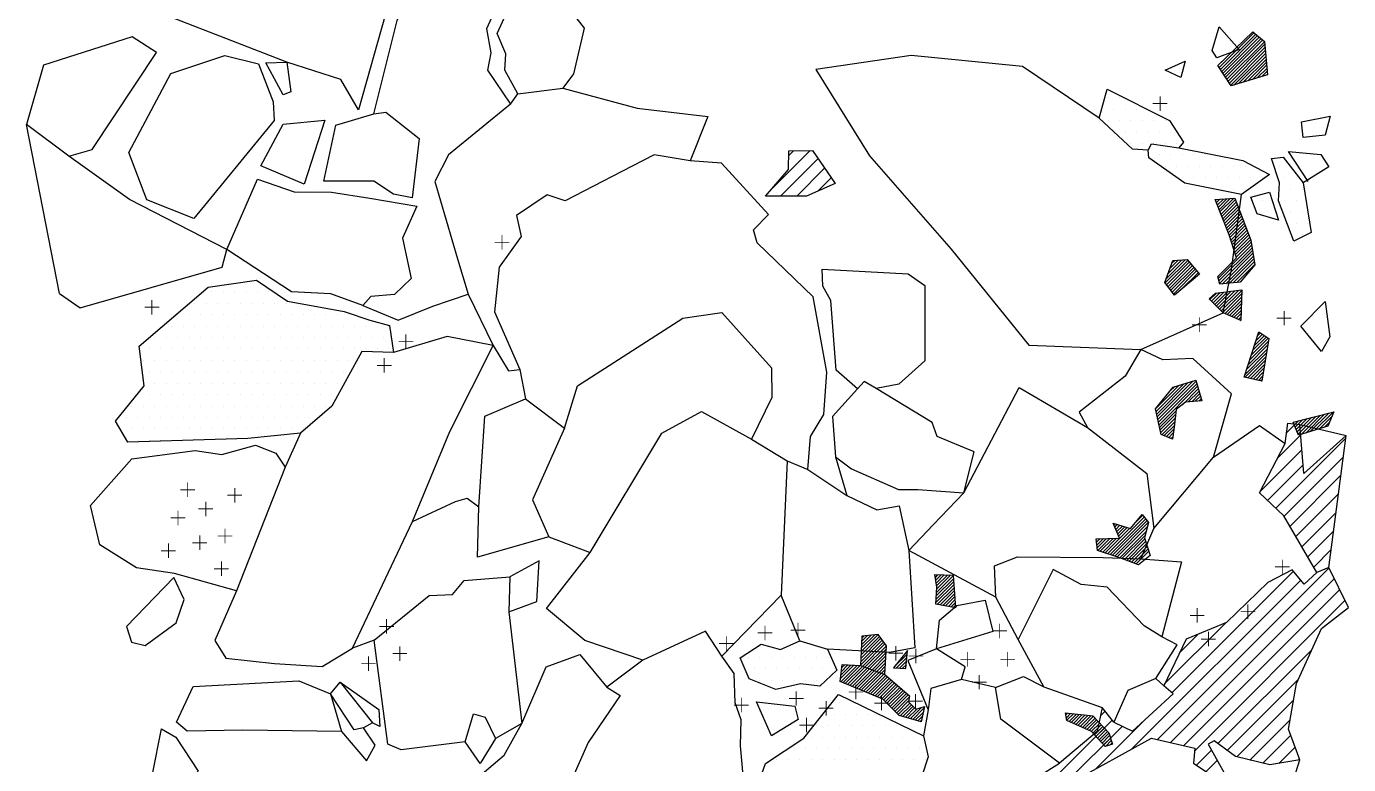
# Model space of a CAD drawing. Header units: metres. Extents: x -343 to -197, y -1703 to -1410.
# Drawn here: x -343.4 to -198.7, y -1633 to -1552.2 of the extents above; entities that cross this region are included whole.
import ezdxf

# ---------------------------------------------------------------- set-up
doc = ezdxf.new("R2010")
doc.units = ezdxf.units.M
doc.header["$LTSCALE"] = 25
doc.header["$MEASUREMENT"] = 0
doc.layers.get('0').update_dxf_attribs({"linetype": 'CONTINUOUS'})
for name, color, linetype in [('BEFUND', 1, 'CONTINUOUS'), ('FEUER', 1, 'CONTINUOUS'), ('KNOCHEN', 2, 'CONTINUOUS'), ('STEINE', 4, 'CONTINUOUS'), ('STEINESCHRAFF', 4, 'CONTINUOUS')]:
    doc.layers.add(name, color=color, linetype=linetype)

# ---------------------------------------------------------------- blocks, each defined once
blk = doc.blocks.new('*X1')
at = {"color": 0}
for p, q in [((-212.83, -1556.68), (-209.03, -1552.89)), ((-212.69, -1556.9), (-208.84, -1553.05)), ((-212.55, -1557.11), (-208.65, -1553.21)), ((-212.41, -1557.32), (-208.45, -1553.37)), ((-212.27, -1557.54), (-208.26, -1553.53)), ((-212.13, -1557.75), (-208.07, -1553.69)), ((-211.98, -1557.96), (-207.88, -1553.86)), ((-211.84, -1558.18), (-207.85, -1554.18)), ((-211.7, -1558.39), (-207.82, -1554.5)), ((-212.97, -1556.47), (-212.29, -1555.79)), ((-211.56, -1558.6), (-207.78, -1554.82)), ((-211.22, -1558.61), (-207.75, -1555.14)), ((-210.71, -1558.45), (-207.72, -1555.47)), ((-210.2, -1558.3), (-207.69, -1555.79)), ((-209.69, -1558.14), (-207.66, -1556.11)), ((-209.18, -1557.98), (-207.63, -1556.43)), ((-208.66, -1557.82), (-207.59, -1556.75)), ((-208.15, -1557.67), (-207.56, -1557.07)), ((-207.64, -1557.51), (-207.53, -1557.4)), ((-213.24, -1571.24), (-213.13, -1571.13)), ((-213.14, -1571.49), (-212.75, -1571.11)), ((-213.04, -1571.74), (-212.37, -1571.08)), ((-212.94, -1572), (-211.99, -1571.05)), ((-212.84, -1572.25), (-211.61, -1571.02)), ((-212.74, -1572.5), (-211.23, -1571)), ((-212.64, -1572.76), (-211.06, -1571.18)), ((-212.54, -1573.01), (-210.96, -1571.43)), ((-212.44, -1573.26), (-210.86, -1571.69)), ((-212.34, -1573.52), (-210.76, -1571.94)), ((-212.24, -1573.77), (-210.66, -1572.2)), ((-212.14, -1574.02), (-210.56, -1572.45)), ((-212.04, -1574.28), (-210.46, -1572.71)), ((-211.94, -1574.53), (-210.37, -1572.96)), ((-211.84, -1574.78), (-210.27, -1573.21)), ((-211.74, -1575.04), (-210.17, -1573.47)), ((-211.65, -1575.3), (-210.07, -1573.72)), ((-211.56, -1575.57), (-209.97, -1573.98)), ((-211.47, -1575.84), (-209.87, -1574.23)), ((-211.39, -1576.1), (-209.77, -1574.49)), ((-211.3, -1576.37), (-209.67, -1574.74)), ((-211.21, -1576.64), (-209.57, -1575)), ((-212.92, -1579.75), (-209.27, -1576.1)), ((-212.85, -1580.04), (-209.22, -1576.41)), ((-211.13, -1576.9), (-209.47, -1575.25)), ((-211.04, -1577.17), (-209.37, -1575.5)), ((-210.95, -1577.44), (-209.31, -1575.8)), ((-218.74, -1580.27), (-216.27, -1577.8)), ((-218.63, -1579.81), (-216.56, -1577.74)), ((-218.43, -1579.25), (-216.94, -1577.76)), ((-218.23, -1578.7), (-217.31, -1577.79)), ((-218.03, -1578.15), (-217.69, -1577.81)), ((-212.78, -1580.33), (-209.17, -1576.72)), ((-212.5, -1580.39), (-209.13, -1577.02)), ((-212.1, -1580.35), (-209.08, -1577.33)), ((-211.7, -1580.3), (-209.03, -1577.64)), ((-218.58, -1580.47), (-216.1, -1577.99)), ((-218.43, -1580.67), (-215.94, -1578.18)), ((-218.27, -1580.87), (-215.78, -1578.38)), ((-218.12, -1581.07), (-215.62, -1578.57)), ((-217.96, -1581.27), (-215.46, -1578.76)), ((-217.81, -1581.47), (-215.3, -1578.95)), ((-216.94, -1580.95), (-215.14, -1579.15)), ((-211.3, -1580.26), (-208.99, -1577.95)), ((-210.9, -1580.21), (-208.94, -1578.25)), ((-213.84, -1582.09), (-213.13, -1581.38)), ((-213.67, -1582.27), (-212.73, -1581.33)), ((-213.49, -1582.45), (-212.32, -1581.28)), ((-213.31, -1582.62), (-211.92, -1581.23)), ((-213.14, -1582.8), (-211.51, -1581.18)), ((-212.96, -1582.98), (-211.11, -1581.13)), ((-212.78, -1583.15), (-210.7, -1581.08)), ((-212.6, -1583.33), (-210.36, -1581.09)), ((-212.43, -1583.51), (-210.37, -1581.45)), ((-212.19, -1583.63), (-210.39, -1581.82)), ((-211.95, -1583.74), (-210.4, -1582.18)), ((-211.7, -1583.85), (-210.41, -1582.55)), ((-211.46, -1583.95), (-210.42, -1582.91)), ((-211.22, -1584.06), (-210.43, -1583.28)), ((-210.97, -1584.17), (-210.44, -1583.64)), ((-210.73, -1584.28), (-210.45, -1584.01)), ((-210.48, -1584.39), (-210.46, -1584.37)), ((-209.31, -1588.17), (-207.45, -1586.31)), ((-209.14, -1587.64), (-207.66, -1586.16)), ((-208.96, -1587.11), (-207.87, -1586.02)), ((-208.79, -1586.59), (-208.08, -1585.88)), ((-208.62, -1586.06), (-208.3, -1585.74)), ((-210, -1590.28), (-207.66, -1587.93)), ((-209.83, -1589.75), (-207.59, -1587.51)), ((-209.66, -1589.22), (-207.52, -1587.09)), ((-209.48, -1588.7), (-207.45, -1586.67)), ((-209.97, -1590.6), (-207.73, -1588.35)), ((-209.69, -1590.67), (-207.8, -1588.78)), ((-209.4, -1590.74), (-207.87, -1589.2)), ((-209.12, -1590.8), (-207.93, -1589.62)), ((-208.83, -1590.87), (-208, -1590.04)), ((-208.54, -1590.94), (-208.07, -1590.47)), ((-208.26, -1591.01), (-208.14, -1590.89)), ((-219.79, -1594.05), (-217.25, -1591.51)), ((-219.72, -1594.34), (-216.73, -1591.35)), ((-219.66, -1594.63), (-216.22, -1591.18)), ((-219.6, -1594.92), (-215.7, -1591.02)), ((-219.53, -1595.21), (-215.37, -1591.05)), ((-219.47, -1595.5), (-215.29, -1591.32)), ((-219.41, -1595.79), (-215.21, -1591.59)), ((-218.15, -1592.06), (-217.76, -1591.67)), ((-216.86, -1593.6), (-215.13, -1591.86)), ((-216.21, -1593.3), (-215.05, -1592.14)), ((-215.82, -1593.27), (-214.97, -1592.41)), ((-215.44, -1593.23), (-214.89, -1592.68)), ((-215.05, -1593.2), (-214.8, -1592.96)), ((-219.34, -1596.08), (-217.56, -1594.3)), ((-219.28, -1596.37), (-217.6, -1594.69)), ((-219.22, -1596.66), (-217.64, -1595.09)), ((-204.5, -1596.08), (-203.65, -1595.24)), ((-204.39, -1596.33), (-203.18, -1595.12)), ((-204.29, -1596.58), (-202.71, -1595)), ((-204.18, -1596.83), (-202.24, -1594.89)), ((-203.86, -1596.86), (-201.77, -1594.77)), ((-203.35, -1596.71), (-201.3, -1594.65)), ((-202.85, -1596.55), (-200.82, -1594.53)), ((-202.34, -1596.4), (-200.35, -1594.41)), ((-201.83, -1596.25), (-200.46, -1594.87)), ((-219.09, -1596.89), (-217.68, -1595.48)), ((-218.84, -1596.99), (-217.73, -1595.88)), ((-218.59, -1597.09), (-217.78, -1596.28)), ((-218.34, -1597.2), (-217.85, -1596.7)), ((-204.71, -1595.59), (-204.6, -1595.48)), ((-204.6, -1595.84), (-204.13, -1595.36)), ((-201.32, -1596.09), (-200.71, -1595.48)), ((-218.09, -1597.3), (-217.91, -1597.12)), ((-225.05, -1609.92), (-221.03, -1605.9)), ((-224.78, -1610.01), (-220.87, -1606.09)), ((-224.52, -1610.09), (-220.71, -1606.29)), ((-224.36, -1606.75), (-224.25, -1606.64)), ((-224.25, -1610.18), (-220.55, -1606.48)), ((-224.25, -1607), (-223.98, -1606.72)), ((-224.15, -1607.25), (-223.7, -1606.81)), ((-222.02, -1606.53), (-221.19, -1605.71)), ((-226.3, -1608.34), (-226.24, -1608.28)), ((-226.26, -1608.65), (-225.87, -1608.27)), ((-226.22, -1608.97), (-225.51, -1608.26)), ((-226.18, -1609.29), (-225.15, -1608.25)), ((-226.11, -1609.57), (-224.79, -1608.25)), ((-225.85, -1609.65), (-224.43, -1608.24)), ((-225.58, -1609.74), (-224.07, -1608.23)), ((-225.32, -1609.83), (-222.61, -1607.13)), ((-224.05, -1607.5), (-223.43, -1606.89)), ((-223.99, -1610.27), (-220.67, -1606.95)), ((-223.95, -1607.76), (-223.16, -1606.97)), ((-223.85, -1608.01), (-222.89, -1607.05)), ((-223.72, -1610.36), (-220.8, -1607.44)), ((-223.47, -1610.46), (-220.94, -1607.93)), ((-223.21, -1610.55), (-220.96, -1608.3)), ((-222.95, -1610.65), (-220.88, -1608.57)), ((-222.69, -1610.74), (-220.79, -1608.84)), ((-222.44, -1610.84), (-220.71, -1609.11)), ((-222.18, -1610.94), (-220.62, -1609.38)), ((-221.92, -1611.03), (-220.54, -1609.65)), ((-243.9, -1612.51), (-243.62, -1612.22)), ((-243.86, -1612.82), (-243.27, -1612.23)), ((-243.81, -1613.13), (-242.93, -1612.24)), ((-243.8, -1614.52), (-241.93, -1612.66)), ((-243.77, -1613.43), (-242.58, -1612.25)), ((-243.77, -1614.15), (-241.96, -1612.33)), ((-243.75, -1613.77), (-242.24, -1612.26)), ((-243.84, -1615.27), (-241.88, -1613.32)), ((-243.82, -1614.9), (-241.91, -1612.99)), ((-243.67, -1615.46), (-241.86, -1613.65)), ((-243.38, -1615.52), (-241.84, -1613.98)), ((-243.08, -1615.57), (-241.81, -1614.31)), ((-242.78, -1615.63), (-241.79, -1614.64)), ((-242.48, -1615.69), (-241.77, -1614.97)), ((-242.19, -1615.74), (-241.74, -1615.3)), ((-241.89, -1615.8), (-241.72, -1615.63))]:
    blk.add_line(p, q, dxfattribs=at)
blk = doc.blocks.new('*X2')
at = {"color": 0}
for p, q in [((-252.1, -1622.12), (-249.56, -1619.58)), ((-252.08, -1621.75), (-249.71, -1619.38)), ((-252.06, -1621.38), (-249.86, -1619.17)), ((-252.05, -1621.01), (-250.01, -1618.97)), ((-252.03, -1620.64), (-250.16, -1618.76)), ((-252.01, -1620.26), (-250.54, -1618.79)), ((-252, -1619.89), (-250.94, -1618.84)), ((-251.98, -1619.52), (-251.34, -1618.88)), ((-251.96, -1619.15), (-251.74, -1618.93)), ((-251.87, -1622.25), (-249.42, -1619.79)), ((-251.62, -1622.34), (-249.27, -1619.99)), ((-251.36, -1622.44), (-249.27, -1620.35)), ((-251.1, -1622.53), (-249.29, -1620.73)), ((-250.84, -1622.63), (-249.32, -1621.1)), ((-248.36, -1622.27), (-246.99, -1620.9)), ((-248.17, -1622.43), (-247.03, -1621.29)), ((-254.31, -1623.62), (-252.82, -1622.13)), ((-254.27, -1623.93), (-252.48, -1622.15)), ((-254.25, -1623.21), (-253.15, -1622.11)), ((-254.19, -1622.8), (-253.49, -1622.09)), ((-254.14, -1622.39), (-253.83, -1622.08)), ((-254.02, -1624.04), (-252.14, -1622.16)), ((-253.77, -1624.14), (-251.87, -1622.25)), ((-253.52, -1624.24), (-251.62, -1622.34)), ((-253.27, -1624.35), (-251.36, -1622.44)), ((-253.01, -1624.45), (-251.1, -1622.53)), ((-252.76, -1624.55), (-250.84, -1622.63)), ((-252.51, -1624.65), (-250.58, -1622.72)), ((-250.58, -1622.72), (-249.34, -1621.48)), ((-250.32, -1622.81), (-249.37, -1621.86)), ((-250.06, -1622.91), (-249.39, -1622.24)), ((-249.8, -1623), (-249.42, -1622.62)), ((-247.83, -1622.44), (-247.07, -1621.69)), ((-247.49, -1622.45), (-247.11, -1622.08)), ((-252.26, -1624.76), (-250.32, -1622.81)), ((-252.01, -1624.86), (-250.06, -1622.91)), ((-251.76, -1624.96), (-249.8, -1623)), ((-251.51, -1625.07), (-249.54, -1623.1)), ((-251.26, -1625.17), (-249.33, -1623.24)), ((-251.01, -1625.27), (-249.14, -1623.4)), ((-250.76, -1625.38), (-248.95, -1623.57)), ((-250.51, -1625.48), (-248.76, -1623.73)), ((-250.26, -1625.58), (-248.57, -1623.89)), ((-250.01, -1625.69), (-248.38, -1624.06)), ((-249.76, -1625.79), (-248.19, -1624.22)), ((-249.54, -1623.1), (-249.44, -1623)), ((-249.55, -1625.93), (-248, -1624.39)), ((-249.37, -1626.11), (-247.81, -1624.55)), ((-249.2, -1626.29), (-247.62, -1624.71)), ((-249.02, -1626.46), (-247.43, -1624.88)), ((-248.84, -1626.64), (-247.25, -1625.04)), ((-248.67, -1626.82), (-247.06, -1625.21)), ((-248.49, -1626.99), (-246.87, -1625.37)), ((-248.31, -1627.17), (-246.77, -1625.63)), ((-248.14, -1627.35), (-246.83, -1626.04)), ((-247.96, -1627.52), (-246.71, -1626.28)), ((-247.74, -1627.66), (-246.53, -1626.45)), ((-247.47, -1627.74), (-246.36, -1626.63)), ((-247.19, -1627.82), (-246.18, -1626.81)), ((-246.92, -1627.9), (-245.95, -1626.93)), ((-246.65, -1627.98), (-245.42, -1626.75)), ((-246.37, -1628.06), (-245.15, -1626.84)), ((-246.1, -1628.14), (-245.25, -1627.29)), ((-245.83, -1628.22), (-245.34, -1627.74)), ((-245.56, -1628.3), (-245.44, -1628.18)), ((-229.62, -1627.57), (-229.43, -1627.38)), ((-229.56, -1627.87), (-229.1, -1627.41)), ((-229.51, -1628.16), (-228.78, -1627.44)), ((-229.27, -1628.28), (-228.46, -1627.47)), ((-229.02, -1628.39), (-228.14, -1627.51)), ((-228.78, -1628.5), (-227.82, -1627.54)), ((-228.54, -1628.61), (-227.5, -1627.57)), ((-228.29, -1628.72), (-227.18, -1627.6)), ((-228.05, -1628.83), (-226.86, -1627.63)), ((-227.8, -1628.94), (-226.59, -1627.72)), ((-227.56, -1629.05), (-226.42, -1627.91)), ((-227.32, -1629.16), (-226.25, -1628.09)), ((-227.07, -1629.27), (-226.08, -1628.27)), ((-226.83, -1629.38), (-225.91, -1628.46)), ((-226.65, -1629.55), (-225.74, -1628.64)), ((-226.49, -1629.74), (-225.57, -1628.83)), ((-226.32, -1629.92), (-225.4, -1629.01)), ((-226.15, -1630.11), (-225.23, -1629.2)), ((-225.98, -1630.3), (-225.07, -1629.38)), ((-225.81, -1630.48), (-224.91, -1629.57)), ((-225.64, -1630.67), (-224.82, -1629.84)), ((-225.48, -1630.85), (-224.73, -1630.1)), ((-225.28, -1631.01), (-224.64, -1630.37)), ((-224.76, -1630.85), (-224.55, -1630.63))]:
    blk.add_line(p, q, dxfattribs=at)
blk = doc.blocks.new('*X3')
at = {"color": 0}
for p, q in [((-261.69, -1569.84), (-257.62, -1565.77)), ((-259.95, -1566.33), (-259.43, -1565.81)), ((-260.85, -1570.77), (-256.74, -1566.65)), ((-259.08, -1570.76), (-256.03, -1567.71)), ((-256.77, -1570.22), (-255.31, -1568.76))]:
    blk.add_line(p, q, dxfattribs=at)
blk = doc.blocks.new('LB')
at = {"layer": 'FEUER', "const_width": 0.1}
for points in [[(0, 0), (0, -1.6)], [(-0.8, -0.8), (0.8, -0.8)]]:
    blk.add_lwpolyline(points, dxfattribs=at)
blk = doc.blocks.new('*X5')
at = {"color": 0}
for p, q in [((-225, -1560), (-225, -1560)), ((-223.75, -1560), (-223.75, -1560)), ((-225.625, -1561.25), (-225.625, -1561.25)), ((-224.375, -1561.25), (-224.375, -1561.25)), ((-223.125, -1561.25), (-223.125, -1561.25)), ((-221.875, -1561.25), (-221.875, -1561.25)), ((-225, -1562.5), (-225, -1562.5)), ((-223.75, -1562.5), (-223.75, -1562.5)), ((-222.5, -1562.5), (-222.5, -1562.5)), ((-221.25, -1562.5), (-221.25, -1562.5)), ((-220, -1562.5), (-220, -1562.5)), ((-218.75, -1562.5), (-218.75, -1562.5)), ((-223.125, -1563.75), (-223.125, -1563.75)), ((-221.875, -1563.75), (-221.875, -1563.75)), ((-220.625, -1563.75), (-220.625, -1563.75)), ((-219.375, -1563.75), (-219.375, -1563.75)), ((-218.125, -1563.75), (-218.125, -1563.75)), ((-222.5, -1565), (-222.5, -1565)), ((-221.25, -1565), (-221.25, -1565)), ((-220, -1565), (-220, -1565)), ((-219.375, -1566.25), (-219.375, -1566.25)), ((-218.75, -1565), (-218.75, -1565)), ((-218.125, -1566.25), (-218.125, -1566.25)), ((-217.5, -1565), (-217.5, -1565)), ((-216.875, -1566.25), (-216.875, -1566.25)), ((-215.625, -1566.25), (-215.625, -1566.25)), ((-214.375, -1566.25), (-214.375, -1566.25)), ((-218.75, -1567.5), (-218.75, -1567.5)), ((-217.5, -1567.5), (-217.5, -1567.5)), ((-216.25, -1567.5), (-216.25, -1567.5)), ((-215, -1567.5), (-215, -1567.5)), ((-213.75, -1567.5), (-213.75, -1567.5)), ((-212.5, -1567.5), (-212.5, -1567.5)), ((-211.25, -1567.5), (-211.25, -1567.5)), ((-210, -1567.5), (-210, -1567.5)), ((-206.25, -1567.5), (-206.25, -1567.5)), ((-216.875, -1568.75), (-216.875, -1568.75)), ((-215.625, -1568.75), (-215.625, -1568.75)), ((-214.375, -1568.75), (-214.375, -1568.75)), ((-213.125, -1568.75), (-213.125, -1568.75)), ((-211.875, -1568.75), (-211.875, -1568.75)), ((-210.625, -1568.75), (-210.625, -1568.75)), ((-209.375, -1568.75), (-209.375, -1568.75)), ((-208.125, -1568.75), (-208.125, -1568.75)), ((-205.625, -1568.75), (-205.625, -1568.75)), ((-204.375, -1568.75), (-204.375, -1568.75)), ((-212.5, -1570), (-212.5, -1570)), ((-211.25, -1570), (-211.25, -1570)), ((-210, -1570), (-210, -1570)), ((-206.25, -1570), (-206.25, -1570)), ((-205, -1570), (-205, -1570)), ((-203.75, -1570), (-203.75, -1570)), ((-208.125, -1571.25), (-208.125, -1571.25)), ((-205.625, -1571.25), (-205.625, -1571.25)), ((-204.375, -1571.25), (-204.375, -1571.25)), ((-208.75, -1572.5), (-208.75, -1572.5)), ((-207.5, -1572.5), (-207.5, -1572.5)), ((-205, -1572.5), (-205, -1572.5)), ((-203.75, -1572.5), (-203.75, -1572.5)), ((-204.375, -1573.75), (-204.375, -1573.75)), ((-203.75, -1575), (-203.75, -1575)), ((-203.125, -1573.75), (-203.125, -1573.75)), ((-323.125, -1581.25), (-323.125, -1581.25)), ((-321.875, -1581.25), (-321.875, -1581.25)), ((-320.625, -1581.25), (-320.625, -1581.25)), ((-319.375, -1581.25), (-319.375, -1581.25)), ((-318.125, -1581.25), (-318.125, -1581.25)), ((-316.875, -1581.25), (-316.875, -1581.25)), ((-325, -1582.5), (-325, -1582.5)), ((-323.75, -1582.5), (-323.75, -1582.5)), ((-322.5, -1582.5), (-322.5, -1582.5)), ((-321.25, -1582.5), (-321.25, -1582.5)), ((-320, -1582.5), (-320, -1582.5)), ((-318.75, -1582.5), (-318.75, -1582.5)), ((-317.5, -1582.5), (-317.5, -1582.5)), ((-316.25, -1582.5), (-316.25, -1582.5)), ((-315, -1582.5), (-315, -1582.5)), ((-313.75, -1582.5), (-313.75, -1582.5)), ((-327.5, -1585), (-327.5, -1585)), ((-326.875, -1583.75), (-326.875, -1583.75)), ((-326.25, -1585), (-326.25, -1585)), ((-325.625, -1583.75), (-325.625, -1583.75)), ((-325, -1585), (-325, -1585)), ((-324.375, -1583.75), (-324.375, -1583.75)), ((-323.75, -1585), (-323.75, -1585)), ((-323.125, -1583.75), (-323.125, -1583.75)), ((-322.5, -1585), (-322.5, -1585)), ((-321.875, -1583.75), (-321.875, -1583.75)), ((-321.25, -1585), (-321.25, -1585)), ((-320.625, -1583.75), (-320.625, -1583.75)), ((-320, -1585), (-320, -1585)), ((-319.375, -1583.75), (-319.375, -1583.75)), ((-318.75, -1585), (-318.75, -1585)), ((-318.125, -1583.75), (-318.125, -1583.75)), ((-317.5, -1585), (-317.5, -1585)), ((-316.875, -1583.75), (-316.875, -1583.75)), ((-316.25, -1585), (-316.25, -1585)), ((-315.625, -1583.75), (-315.625, -1583.75)), ((-315, -1585), (-315, -1585)), ((-314.375, -1583.75), (-314.375, -1583.75)), ((-313.75, -1585), (-313.75, -1585)), ((-313.125, -1583.75), (-313.125, -1583.75)), ((-312.5, -1585), (-312.5, -1585)), ((-311.875, -1583.75), (-311.875, -1583.75)), ((-311.25, -1585), (-311.25, -1585)), ((-310.625, -1583.75), (-310.625, -1583.75)), ((-310, -1585), (-310, -1585)), ((-309.375, -1583.75), (-309.375, -1583.75)), ((-308.75, -1585), (-308.75, -1585)), ((-308.125, -1583.75), (-308.125, -1583.75)), ((-307.5, -1585), (-307.5, -1585)), ((-306.25, -1585), (-306.25, -1585)), ((-305, -1585), (-305, -1585)), ((-303.75, -1585), (-303.75, -1585)), ((-329.375, -1586.25), (-329.375, -1586.25)), ((-328.125, -1586.25), (-328.125, -1586.25)), ((-326.875, -1586.25), (-326.875, -1586.25)), ((-325.625, -1586.25), (-325.625, -1586.25)), ((-324.375, -1586.25), (-324.375, -1586.25)), ((-323.125, -1586.25), (-323.125, -1586.25)), ((-321.875, -1586.25), (-321.875, -1586.25)), ((-320.625, -1586.25), (-320.625, -1586.25)), ((-319.375, -1586.25), (-319.375, -1586.25)), ((-318.125, -1586.25), (-318.125, -1586.25)), ((-316.875, -1586.25), (-316.875, -1586.25)), ((-315.625, -1586.25), (-315.625, -1586.25)), ((-314.375, -1586.25), (-314.375, -1586.25)), ((-313.125, -1586.25), (-313.125, -1586.25)), ((-311.875, -1586.25), (-311.875, -1586.25)), ((-310.625, -1586.25), (-310.625, -1586.25)), ((-309.375, -1586.25), (-309.375, -1586.25)), ((-308.125, -1586.25), (-308.125, -1586.25)), ((-306.875, -1586.25), (-306.875, -1586.25)), ((-305.625, -1586.25), (-305.625, -1586.25)), ((-304.375, -1586.25), (-304.375, -1586.25)), ((-330, -1587.5), (-330, -1587.5)), ((-328.75, -1587.5), (-328.75, -1587.5)), ((-327.5, -1587.5), (-327.5, -1587.5)), ((-326.25, -1587.5), (-326.25, -1587.5)), ((-325, -1587.5), (-325, -1587.5)), ((-323.75, -1587.5), (-323.75, -1587.5)), ((-322.5, -1587.5), (-322.5, -1587.5)), ((-321.25, -1587.5), (-321.25, -1587.5)), ((-320, -1587.5), (-320, -1587.5)), ((-318.75, -1587.5), (-318.75, -1587.5)), ((-317.5, -1587.5), (-317.5, -1587.5)), ((-316.25, -1587.5), (-316.25, -1587.5)), ((-315, -1587.5), (-315, -1587.5)), ((-313.75, -1587.5), (-313.75, -1587.5)), ((-312.5, -1587.5), (-312.5, -1587.5)), ((-311.25, -1587.5), (-311.25, -1587.5)), ((-310, -1587.5), (-310, -1587.5)), ((-308.75, -1587.5), (-308.75, -1587.5)), ((-307.5, -1587.5), (-307.5, -1587.5)), ((-306.25, -1587.5), (-306.25, -1587.5)), ((-305, -1587.5), (-305, -1587.5)), ((-303.75, -1587.5), (-303.75, -1587.5)), ((-330.625, -1588.75), (-330.625, -1588.75)), ((-329.375, -1588.75), (-329.375, -1588.75)), ((-328.125, -1588.75), (-328.125, -1588.75)), ((-326.875, -1588.75), (-326.875, -1588.75)), ((-325.625, -1588.75), (-325.625, -1588.75)), ((-324.375, -1588.75), (-324.375, -1588.75)), ((-323.125, -1588.75), (-323.125, -1588.75)), ((-321.875, -1588.75), (-321.875, -1588.75)), ((-320.625, -1588.75), (-320.625, -1588.75)), ((-319.375, -1588.75), (-319.375, -1588.75)), ((-318.125, -1588.75), (-318.125, -1588.75)), ((-316.875, -1588.75), (-316.875, -1588.75)), ((-315.625, -1588.75), (-315.625, -1588.75)), ((-314.375, -1588.75), (-314.375, -1588.75)), ((-313.125, -1588.75), (-313.125, -1588.75)), ((-311.875, -1588.75), (-311.875, -1588.75)), ((-310.625, -1588.75), (-310.625, -1588.75)), ((-309.375, -1588.75), (-309.375, -1588.75)), ((-308.125, -1588.75), (-308.125, -1588.75)), ((-330, -1590), (-330, -1590)), ((-328.75, -1590), (-328.75, -1590)), ((-327.5, -1590), (-327.5, -1590)), ((-326.25, -1590), (-326.25, -1590)), ((-325, -1590), (-325, -1590)), ((-323.75, -1590), (-323.75, -1590)), ((-322.5, -1590), (-322.5, -1590)), ((-321.25, -1590), (-321.25, -1590)), ((-320, -1590), (-320, -1590)), ((-318.75, -1590), (-318.75, -1590)), ((-317.5, -1590), (-317.5, -1590)), ((-316.25, -1590), (-316.25, -1590)), ((-315, -1590), (-315, -1590)), ((-313.75, -1590), (-313.75, -1590)), ((-312.5, -1590), (-312.5, -1590)), ((-311.25, -1590), (-311.25, -1590)), ((-310, -1590), (-310, -1590)), ((-308.75, -1590), (-308.75, -1590)), ((-329.375, -1591.25), (-329.375, -1591.25)), ((-328.125, -1591.25), (-328.125, -1591.25)), ((-326.875, -1591.25), (-326.875, -1591.25)), ((-325.625, -1591.25), (-325.625, -1591.25)), ((-324.375, -1591.25), (-324.375, -1591.25)), ((-323.125, -1591.25), (-323.125, -1591.25)), ((-321.875, -1591.25), (-321.875, -1591.25)), ((-320.625, -1591.25), (-320.625, -1591.25)), ((-319.375, -1591.25), (-319.375, -1591.25)), ((-318.125, -1591.25), (-318.125, -1591.25)), ((-316.875, -1591.25), (-316.875, -1591.25)), ((-315.625, -1591.25), (-315.625, -1591.25)), ((-314.375, -1591.25), (-314.375, -1591.25)), ((-313.125, -1591.25), (-313.125, -1591.25)), ((-311.875, -1591.25), (-311.875, -1591.25)), ((-310.625, -1591.25), (-310.625, -1591.25)), ((-309.375, -1591.25), (-309.375, -1591.25)), ((-331.875, -1593.75), (-331.875, -1593.75)), ((-331.25, -1592.5), (-331.25, -1592.5)), ((-330.625, -1593.75), (-330.625, -1593.75)), ((-330, -1592.5), (-330, -1592.5)), ((-329.375, -1593.75), (-329.375, -1593.75)), ((-328.75, -1592.5), (-328.75, -1592.5)), ((-328.125, -1593.75), (-328.125, -1593.75)), ((-327.5, -1592.5), (-327.5, -1592.5)), ((-326.875, -1593.75), (-326.875, -1593.75)), ((-326.25, -1592.5), (-326.25, -1592.5)), ((-325.625, -1593.75), (-325.625, -1593.75)), ((-325, -1592.5), (-325, -1592.5)), ((-324.375, -1593.75), (-324.375, -1593.75)), ((-323.75, -1592.5), (-323.75, -1592.5)), ((-323.125, -1593.75), (-323.125, -1593.75)), ((-322.5, -1592.5), (-322.5, -1592.5)), ((-321.875, -1593.75), (-321.875, -1593.75)), ((-321.25, -1592.5), (-321.25, -1592.5)), ((-320.625, -1593.75), (-320.625, -1593.75)), ((-320, -1592.5), (-320, -1592.5)), ((-319.375, -1593.75), (-319.375, -1593.75)), ((-318.75, -1592.5), (-318.75, -1592.5)), ((-318.125, -1593.75), (-318.125, -1593.75)), ((-317.5, -1592.5), (-317.5, -1592.5)), ((-316.875, -1593.75), (-316.875, -1593.75)), ((-316.25, -1592.5), (-316.25, -1592.5)), ((-315.625, -1593.75), (-315.625, -1593.75)), ((-315, -1592.5), (-315, -1592.5)), ((-314.375, -1593.75), (-314.375, -1593.75)), ((-313.75, -1592.5), (-313.75, -1592.5)), ((-313.125, -1593.75), (-313.125, -1593.75)), ((-312.5, -1592.5), (-312.5, -1592.5)), ((-311.875, -1593.75), (-311.875, -1593.75)), ((-311.25, -1592.5), (-311.25, -1592.5)), ((-310.625, -1593.75), (-310.625, -1593.75)), ((-310, -1592.5), (-310, -1592.5)), ((-332.5, -1595), (-332.5, -1595)), ((-331.25, -1595), (-331.25, -1595)), ((-330, -1595), (-330, -1595)), ((-328.75, -1595), (-328.75, -1595)), ((-327.5, -1595), (-327.5, -1595)), ((-326.25, -1595), (-326.25, -1595)), ((-325, -1595), (-325, -1595)), ((-323.75, -1595), (-323.75, -1595)), ((-322.5, -1595), (-322.5, -1595)), ((-321.25, -1595), (-321.25, -1595)), ((-320, -1595), (-320, -1595)), ((-318.75, -1595), (-318.75, -1595)), ((-317.5, -1595), (-317.5, -1595)), ((-316.25, -1595), (-316.25, -1595)), ((-315, -1595), (-315, -1595)), ((-313.75, -1595), (-313.75, -1595)), ((-312.5, -1595), (-312.5, -1595)), ((-333.125, -1596.25), (-333.125, -1596.25)), ((-331.875, -1596.25), (-331.875, -1596.25)), ((-330.625, -1596.25), (-330.625, -1596.25)), ((-329.375, -1596.25), (-329.375, -1596.25)), ((-328.125, -1596.25), (-328.125, -1596.25)), ((-326.875, -1596.25), (-326.875, -1596.25)), ((-325.625, -1596.25), (-325.625, -1596.25)), ((-324.375, -1596.25), (-324.375, -1596.25)), ((-323.125, -1596.25), (-323.125, -1596.25)), ((-321.875, -1596.25), (-321.875, -1596.25)), ((-320.625, -1596.25), (-320.625, -1596.25)), ((-319.375, -1596.25), (-319.375, -1596.25)), ((-318.125, -1596.25), (-318.125, -1596.25)), ((-316.875, -1596.25), (-316.875, -1596.25)), ((-315.625, -1596.25), (-315.625, -1596.25)), ((-314.375, -1596.25), (-314.375, -1596.25)), ((-313.125, -1596.25), (-313.125, -1596.25)), ((-331.25, -1597.5), (-331.25, -1597.5)), ((-330, -1597.5), (-330, -1597.5)), ((-328.75, -1597.5), (-328.75, -1597.5)), ((-327.5, -1597.5), (-327.5, -1597.5)), ((-326.25, -1597.5), (-326.25, -1597.5)), ((-264.375, -1621.25), (-264.375, -1621.25)), ((-263.125, -1621.25), (-263.125, -1621.25)), ((-262.5, -1620), (-262.5, -1620)), ((-261.875, -1621.25), (-261.875, -1621.25)), ((-260.625, -1621.25), (-260.625, -1621.25)), ((-259.375, -1621.25), (-259.375, -1621.25)), ((-258.75, -1620), (-258.75, -1620)), ((-258.125, -1621.25), (-258.125, -1621.25)), ((-257.5, -1620), (-257.5, -1620)), ((-256.875, -1621.25), (-256.875, -1621.25)), ((-255.625, -1621.25), (-255.625, -1621.25)), ((-263.75, -1622.5), (-263.75, -1622.5)), ((-262.5, -1622.5), (-262.5, -1622.5)), ((-261.25, -1622.5), (-261.25, -1622.5)), ((-260, -1622.5), (-260, -1622.5)), ((-258.75, -1622.5), (-258.75, -1622.5)), ((-257.5, -1622.5), (-257.5, -1622.5)), ((-256.25, -1622.5), (-256.25, -1622.5)), ((-255, -1622.5), (-255, -1622.5)), ((-263.125, -1623.75), (-263.125, -1623.75)), ((-261.875, -1623.75), (-261.875, -1623.75)), ((-260.625, -1623.75), (-260.625, -1623.75)), ((-259.375, -1623.75), (-259.375, -1623.75)), ((-258.125, -1623.75), (-258.125, -1623.75)), ((-256.875, -1623.75), (-256.875, -1623.75)), ((-254.375, -1626.25), (-254.375, -1626.25)), ((-253.125, -1626.25), (-253.125, -1626.25)), ((-255, -1627.5), (-255, -1627.5)), ((-253.75, -1627.5), (-253.75, -1627.5)), ((-252.5, -1627.5), (-252.5, -1627.5)), ((-251.25, -1627.5), (-251.25, -1627.5)), ((-257.5, -1630), (-257.5, -1630)), ((-256.875, -1628.75), (-256.875, -1628.75)), ((-256.25, -1630), (-256.25, -1630)), ((-255.625, -1628.75), (-255.625, -1628.75)), ((-255, -1630), (-255, -1630)), ((-254.375, -1628.75), (-254.375, -1628.75)), ((-253.75, -1630), (-253.75, -1630)), ((-253.125, -1628.75), (-253.125, -1628.75)), ((-252.5, -1630), (-252.5, -1630)), ((-251.875, -1628.75), (-251.875, -1628.75)), ((-251.25, -1630), (-251.25, -1630)), ((-250.625, -1628.75), (-250.625, -1628.75)), ((-250, -1630), (-250, -1630)), ((-249.375, -1628.75), (-249.375, -1628.75)), ((-248.75, -1630), (-248.75, -1630)), ((-248.125, -1628.75), (-248.125, -1628.75)), ((-247.5, -1630), (-247.5, -1630)), ((-246.25, -1630), (-246.25, -1630)), ((-259.375, -1631.25), (-259.375, -1631.25)), ((-258.125, -1631.25), (-258.125, -1631.25)), ((-256.875, -1631.25), (-256.875, -1631.25)), ((-255.625, -1631.25), (-255.625, -1631.25)), ((-254.375, -1631.25), (-254.375, -1631.25)), ((-253.125, -1631.25), (-253.125, -1631.25)), ((-251.875, -1631.25), (-251.875, -1631.25)), ((-250.625, -1631.25), (-250.625, -1631.25)), ((-249.375, -1631.25), (-249.375, -1631.25)), ((-248.125, -1631.25), (-248.125, -1631.25)), ((-246.875, -1631.25), (-246.875, -1631.25)), ((-245.625, -1631.25), (-245.625, -1631.25)), ((-261.25, -1632.5), (-261.25, -1632.5)), ((-260, -1632.5), (-260, -1632.5)), ((-258.75, -1632.5), (-258.75, -1632.5)), ((-257.5, -1632.5), (-257.5, -1632.5)), ((-256.25, -1632.5), (-256.25, -1632.5)), ((-255, -1632.5), (-255, -1632.5)), ((-253.75, -1632.5), (-253.75, -1632.5)), ((-252.5, -1632.5), (-252.5, -1632.5)), ((-251.25, -1632.5), (-251.25, -1632.5)), ((-250, -1632.5), (-250, -1632.5)), ((-248.75, -1632.5), (-248.75, -1632.5)), ((-247.5, -1632.5), (-247.5, -1632.5)), ((-246.25, -1632.5), (-246.25, -1632.5)), ((-245, -1632.5), (-245, -1632.5))]:
    blk.add_line(p, q, dxfattribs=at)
blk = doc.blocks.new('*X6')
at = {"color": 0}
for p, q in [((-205.45, -1596.68), (-204.48, -1595.71)), ((-206.63, -1604.94), (-198.97, -1597.27)), ((-206.41, -1599.41), (-203.89, -1596.89)), ((-208.31, -1603.08), (-203.77, -1598.53)), ((-205.73, -1605.8), (-199.23, -1599.3)), ((-207.55, -1604.08), (-203.64, -1600.18)), ((-205.08, -1606.92), (-199.49, -1601.33)), ((-204.43, -1608.04), (-199.76, -1603.37)), ((-203.78, -1609.16), (-200.02, -1605.4)), ((-203.13, -1610.27), (-200.29, -1607.43)), ((-202.48, -1611.39), (-200.55, -1609.46)), ((-219.57, -1630.25), (-200.79, -1611.46)), ((-218.14, -1630.59), (-200.21, -1612.65)), ((-218.01, -1625.15), (-204.7, -1611.84)), ((-222.38, -1631.29), (-203.89, -1612.8)), ((-216.71, -1630.93), (-199.62, -1613.84)), ((-215.51, -1631.49), (-199.04, -1615.02)), ((-218.8, -1624.17), (-212.11, -1617.48)), ((-217.17, -1620.78), (-215.13, -1618.73)), ((-212.97, -1630.71), (-202.68, -1620.43)), ((-211.95, -1631.47), (-204.17, -1623.68)), ((-210.89, -1632.17), (-204.69, -1625.97)), ((-231.92, -1635.53), (-224.53, -1628.14)), ((-226.33, -1633.47), (-220.78, -1627.92)), ((-225.83, -1627.67), (-225.31, -1627.15)), ((-209.46, -1632.52), (-205.06, -1628.11)), ((-229.75, -1635.12), (-223.43, -1628.81)), ((-208.04, -1632.86), (-204.98, -1629.8)), ((-215.31, -1633.06), (-213.68, -1631.43)), ((-206.29, -1632.88), (-204.51, -1631.1)), ((-214.26, -1633.78), (-213.05, -1632.56)), ((-204.16, -1632.51), (-204.04, -1632.39))]:
    blk.add_line(p, q, dxfattribs=at)

msp = doc.modelspace()

# ---------------------------------------------------------------- linework, layer by layer
at = {"layer": 'BEFUND'}
msp.add_lwpolyline([(-225.98, -1562.23), (-234.35, -1556.57), (-246.54, -1555.36), (-256.99, -1556.89), (-251.12, -1566.37), (-242.19, -1576.57), (-233.66, -1587.07), (-221.42, -1587.57), (-212.4, -1583.53), (-211.49, -1578.79), (-210.37, -1570.58)], dxfattribs=at)
at = {"layer": 'KNOCHEN'}
for points in [[(-211.5, -1558.7), (-212.98, -1556.46), (-209.16, -1552.78), (-207.88, -1553.85), (-207.52, -1557.47), (-211.5, -1558.7)], [(-212.96, -1579.56), (-210.93, -1577.52), (-211.74, -1575.02), (-213.28, -1571.14), (-211.13, -1570.99), (-209.35, -1575.58), (-208.94, -1578.28), (-210.52, -1580.17), (-212.76, -1580.42), (-212.96, -1579.56)], [(-217.71, -1581.6), (-218.78, -1580.22), (-217.91, -1577.83), (-216.33, -1577.72), (-215, -1579.3), (-217.71, -1581.6)], [(-210.46, -1584.4), (-212.4, -1583.53), (-212.4, -1583.53), (-213.93, -1582.01), (-213.22, -1581.39), (-210.36, -1581.03), (-210.46, -1584.4)], [(-210.1, -1590.57), (-208.47, -1585.62), (-207.4, -1586.34), (-208.16, -1591.03), (-210.1, -1590.57)], [(-219.17, -1596.85), (-219.79, -1594.04), (-217.85, -1591.7), (-215.4, -1590.93), (-214.74, -1593.17), (-216.52, -1593.33), (-217.54, -1594.14), (-217.75, -1596.08), (-217.95, -1597.36), (-219.17, -1596.85)], [(-204.13, -1596.94), (-204.74, -1595.51), (-200.26, -1594.39), (-200.92, -1595.97), (-204.13, -1596.94)], [(-226.15, -1609.55), (-226.31, -1608.28), (-223.76, -1608.22), (-224.42, -1606.59), (-222.53, -1607.15), (-221.26, -1605.62), (-220.55, -1606.49), (-221, -1608.17), (-220.39, -1610.11), (-221.66, -1611.13), (-223.7, -1610.37), (-226.15, -1609.55)], [(-243.84, -1615.43), (-243.74, -1613.59), (-243.95, -1612.21), (-241.96, -1612.26), (-241.7, -1615.83), (-243.84, -1615.43)], [(-249.45, -1623.13), (-249.25, -1620.02), (-250.17, -1618.75), (-251.95, -1618.95), (-252.1, -1622.16)], [(-247.15, -1622.47), (-246.95, -1620.53), (-248.48, -1622.42), (-247.15, -1622.47)], [(-245.47, -1628.33), (-247.87, -1627.62), (-249.65, -1625.83), (-254.34, -1623.9), (-254.09, -1622.06), (-252.1, -1622.16), (-249.45, -1623.13), (-246.75, -1625.48), (-246.85, -1626.14), (-246.85, -1626.14), (-246.03, -1626.95), (-245.11, -1626.65), (-245.47, -1628.33)], [(-225.32, -1631.02), (-226.8, -1629.39), (-229.51, -1628.17), (-229.66, -1627.35), (-226.65, -1627.66), (-224.92, -1629.54), (-224.51, -1630.77), (-225.32, -1631.02)]]:
    msp.add_lwpolyline(points, dxfattribs=at)
at = {"layer": 'STEINE'}
for points in [[(-303.82, -1529.08), (-302.8, -1530.71), (-304.74, -1535.5), (-304.58, -1545.14), (-303.71, -1549.43), (-307.06, -1561.31), (-309, -1558), (-314.92, -1556.11), (-327.62, -1551.18), (-325.95, -1540.98), (-322.13, -1528.17), (-318.31, -1524.19), (-318.51, -1521.18), (-317.55, -1521.18)], [(-305.38, -1561.77), (-302.84, -1551.52), (-300.7, -1546.21), (-297.85, -1544.93), (-293.97, -1547.53), (-292.08, -1546.82), (-291.72, -1549.57), (-293.05, -1552.43), (-292.59, -1555.08), (-292.94, -1556.97), (-290.44, -1560.69), (-297.22, -1566.25), (-298.7, -1569.16), (-296.24, -1577.62), (-295.07, -1581.5), (-292.31, -1587.11), (-290.63, -1589.91), (-289.4, -1589.76)], [(-289.63, -1559.57), (-291.05, -1556.97), (-290.95, -1555.18), (-291.87, -1552.94), (-290.91, -1550.79), (-290.86, -1547.17), (-288.82, -1547.22), (-288, -1548.65), (-285.6, -1548.19), (-282.34, -1552.37), (-283.51, -1557.37), (-284.68, -1558.95)], [(-213.59, -1554.82), (-212.83, -1552.22), (-210.63, -1554.72), (-213.08, -1555.64), (-213.59, -1554.82)], [(-338.78, -1566.38), (-336.23, -1565.66), (-329.2, -1555.05), (-331.85, -1553.32), (-341.54, -1556.44), (-343.42, -1562.91)], [(-330.26, -1571.17), (-332.2, -1565.97), (-327.62, -1557.35), (-321.7, -1555.35), (-318.03, -1556.27), (-316.4, -1560.45), (-316.29, -1562.49), (-325.11, -1573.2), (-330.26, -1571.17)], [(-315.33, -1559.68), (-317.22, -1556.17), (-314.92, -1556.11), (-314.46, -1559.33), (-315.33, -1559.68)], [(-217.01, -1557.78), (-218.74, -1556.97), (-216.55, -1556), (-217.01, -1557.78)], [(-290.44, -1560.69), (-289.63, -1559.57), (-284.68, -1558.95), (-284.68, -1558.95)], [(-284.68, -1558.95), (-276.57, -1561.14), (-268.82, -1562.05), (-270.75, -1566.9)], [(-220.62, -1565.74), (-222.31, -1565.64), (-225.98, -1562.23), (-225.11, -1559.06), (-218.28, -1562.48), (-216.75, -1564.87), (-217.26, -1565.48)], [(-310.88, -1569.12), (-309.56, -1562.99), (-305.38, -1561.77), (-304.06, -1561.56), (-300.43, -1564.47), (-301.19, -1570.94), (-303.23, -1570.54), (-305.38, -1569.11), (-310.88, -1569.12)], [(-339.79, -1581.42), (-337.55, -1583), (-322, -1578.56), (-321.49, -1576.62), (-332.15, -1571.12), (-338.78, -1566.38), (-343.42, -1562.91)], [(-339.79, -1581.42), (-343.42, -1562.91)], [(-313.03, -1569.47), (-317.77, -1567.44), (-315.33, -1562.9), (-310.74, -1562.43), (-313.03, -1569.47)], [(-203.64, -1564.35), (-203.8, -1562.62), (-200.69, -1562.01), (-201.24, -1564.1), (-203.64, -1564.35)], [(-257.88, -1600.7), (-257.57, -1597.08), (-256.1, -1594.68), (-255.79, -1590.04), (-257.28, -1581.78), (-263.4, -1575.87), (-263.81, -1574.44), (-262.18, -1572.76), (-267.33, -1567.15), (-270.75, -1566.9), (-274.68, -1566.24), (-278.25, -1568.07), (-284.42, -1571.29), (-286.41, -1570.63), (-289.77, -1572.88), (-289.26, -1575.17), (-291.65, -1578.54), (-292.16, -1583.43), (-289.4, -1589.76), (-288.79, -1592.97)], [(-262.49, -1570.77), (-259.99, -1567.86), (-259.94, -1565.82), (-257.34, -1565.77), (-254.89, -1569.38), (-258, -1570.76), (-262.49, -1570.77)], [(-216.59, -1569.36), (-220.52, -1566.56), (-220.62, -1565.74), (-220.22, -1565.03), (-217.26, -1565.48), (-210.22, -1566.86), (-207.31, -1568.38), (-210.37, -1570.58), (-216.59, -1569.36)], [(-203.08, -1569.15), (-205.22, -1565.88), (-201.7, -1566.19), (-200.83, -1567.56), (-203.64, -1569.3)], [(-204.65, -1575.68), (-206.34, -1571.29), (-206.24, -1569.3), (-207.11, -1566.65), (-205.83, -1566.5), (-203.64, -1569.3), (-202.77, -1574.76), (-204.65, -1575.68)], [(-321.49, -1576.62), (-318.13, -1568.92), (-314.1, -1570.29), (-310.02, -1570.34), (-305.83, -1571), (-300.68, -1571.86), (-302.26, -1575.38), (-301.29, -1579.77), (-303.12, -1581.55), (-305.73, -1581.76), (-306.59, -1582.73), (-310.11, -1581.46), (-314.4, -1581.25), (-321.49, -1576.62)], [(-208.68, -1572.72), (-209.35, -1570.89), (-207.31, -1570.32), (-206.34, -1573.38), (-208.68, -1572.72)], [(-252.43, -1591.87), (-254.77, -1589.83), (-255.34, -1582.19), (-256.21, -1580.61), (-256.31, -1578.77), (-246.88, -1579.27), (-245.04, -1580.55), (-245.04, -1588.81), (-247.89, -1591.36), (-250.39, -1591.82)], [(-313.42, -1596.71), (-319.18, -1597.32), (-332.34, -1597.69), (-333.66, -1595.39), (-330.55, -1591.52), (-331.07, -1587.18), (-323.52, -1580.75), (-318.22, -1579.98), (-314.85, -1582.28), (-308.63, -1583.39), (-305.83, -1584.36), (-303.68, -1584.92), (-303.22, -1587.88)], [(-306.59, -1582.73), (-302.72, -1584.36), (-298.94, -1582.83), (-295.07, -1581.5)], [(-284.5, -1596.18), (-283.08, -1591.54), (-271.56, -1584.13), (-267.27, -1583.52), (-261.86, -1589.58), (-261.81, -1592.8), (-264.05, -1597.39)], [(-201.64, -1587.76), (-203.88, -1585.01), (-201.23, -1582.3), (-200.72, -1586.18), (-201.64, -1587.76)], [(-320.44, -1614), (-322.79, -1619.41), (-321.61, -1621.34), (-316.26, -1621.95), (-311.05, -1622.25), (-307.74, -1620.26), (-301.17, -1606.39), (-297.05, -1596.54), (-292.31, -1587.11), (-297.36, -1586.14), (-303.22, -1587.88), (-306.69, -1587.78), (-310, -1593.75), (-313.42, -1596.71), (-315.1, -1600.43), (-320.44, -1614)], [(-213.46, -1599.34), (-211.48, -1592.41), (-215.71, -1588.53), (-218.98, -1588.69), (-221.42, -1587.57), (-223.11, -1590.48), (-228.15, -1594.41), (-227.23, -1596.09)], [(-255.18, -1594.88), (-254.82, -1599.32), (-253.08, -1600.64), (-247.93, -1602.89), (-245.84, -1602.88), (-240.79, -1603.24), (-239.67, -1598.75), (-243.7, -1597.07), (-244.27, -1595.54), (-250.39, -1591.82), (-251.71, -1591.06), (-252.43, -1591.87), (-255.18, -1594.88)], [(-237.27, -1614.66), (-246.81, -1609.57), (-244.16, -1606.76), (-240.79, -1603.24), (-234.73, -1591.71), (-227.23, -1596.09), (-220.75, -1601.13), (-219.98, -1607.15)], [(-286.23, -1608.06), (-294.03, -1610.31), (-293.88, -1604.8), (-293.22, -1594.86), (-288.79, -1592.97), (-284.5, -1596.18), (-288.02, -1604.03), (-286.23, -1608.06)], [(-275.92, -1621.57), (-282.29, -1619.43), (-286.48, -1615.91), (-281.69, -1609.79), (-273.84, -1596.73), (-269.51, -1594.33), (-264.05, -1597.39), (-260.12, -1599.73), (-260.78, -1614.47), (-267.3, -1621.15)], [(-221.41, -1610.47), (-219.98, -1607.15), (-213.46, -1599.34), (-208.41, -1595.87), (-205.61, -1597.86)], [(-202.13, -1611.98), (-205.76, -1605.76), (-208.41, -1603.27), (-205.61, -1597.86), (-205.3, -1595.62), (-203.98, -1595.77)], [(-198.93, -1596.99), (-203.57, -1601.12), (-203.98, -1595.77), (-198.93, -1596.99)], [(-320.44, -1614), (-327.23, -1612.07), (-331.36, -1611.46), (-335.39, -1608.96), (-336.41, -1604.63), (-331.88, -1599.52), (-324.94, -1598.6), (-322.03, -1599.06), (-318.36, -1598.04), (-316.12, -1598.9), (-315.1, -1600.43)], [(-200.81, -1611.42), (-198.93, -1596.99)], [(-254.82, -1599.32), (-253.59, -1603.55)], [(-260.12, -1599.73), (-257.88, -1600.7), (-253.59, -1603.55), (-250.33, -1605.13), (-247.88, -1604.67), (-246.81, -1609.57), (-246.14, -1620.22), (-248.94, -1620.73), (-255.72, -1620.38)], [(-301.17, -1606.39), (-296.43, -1604.19), (-295.15, -1603.83), (-293.88, -1604.8)], [(-286.23, -1608.06), (-281.69, -1609.79)], [(-290.61, -1616.27), (-287.55, -1615.15), (-287.3, -1610.71), (-290.51, -1612.45)], [(-232.01, -1624.5), (-234.82, -1619.3), (-237.27, -1614.66), (-237.42, -1611.24), (-234.92, -1610.27), (-225.54, -1610.32), (-221.41, -1610.47), (-216.97, -1610.82), (-219.11, -1619.03)], [(-327.28, -1612.52), (-332.48, -1617.88), (-331.91, -1619.62), (-330.43, -1619.97), (-327.02, -1617.47), (-326.15, -1614.92), (-327.28, -1612.52)], [(-295.39, -1630.51), (-302.38, -1631.38), (-303.86, -1630.77), (-305.34, -1619.39), (-299.33, -1614.49), (-296.78, -1614.39), (-295.51, -1612.86), (-290.51, -1612.45), (-290.61, -1616.27), (-289.17, -1628.51)], [(-219.77, -1623.57), (-217.43, -1619.9), (-219.11, -1619.03), (-221.05, -1617.81), (-225.08, -1613.58), (-227.94, -1613.28), (-231, -1611.65), (-234.82, -1619.3)], [(-204.01, -1632.49), (-205.23, -1629.12), (-204.37, -1624.12), (-201.62, -1618.1), (-198.66, -1615.81), (-200.81, -1611.42), (-202.13, -1611.98), (-203.51, -1613.26), (-204.83, -1611.68), (-207.49, -1613.06), (-212.02, -1617.45), (-216.46, -1619.29), (-218.9, -1624.39)], [(-258.73, -1619.47), (-260.78, -1614.47)], [(-243.79, -1620.32), (-243.44, -1617.21), (-241.55, -1615.58), (-238.44, -1615.02), (-237.62, -1618.43), (-243.79, -1620.32)], [(-279.32, -1643.5), (-264.79, -1635.79), (-265.25, -1630.94), (-265.15, -1628.09), (-265.82, -1626.25), (-265.92, -1623.04), (-267.3, -1621.15), (-269.09, -1618.4), (-275.92, -1621.57), (-279.89, -1624.53)], [(-305.34, -1619.39), (-307.74, -1620.26)], [(-264.29, -1623.6), (-265.26, -1621.31), (-262.97, -1619.83), (-260.87, -1620.39), (-258.73, -1619.47), (-255.72, -1620.38), (-254.7, -1622.68), (-256.54, -1624.41), (-258.68, -1624.16), (-261.38, -1624.77), (-264.29, -1623.6)], [(-279.89, -1624.53), (-278.41, -1625.45), (-281.93, -1630.6), (-284.58, -1636.62), (-287.48, -1639.99), (-292.28, -1636.27), (-294.01, -1634.43), (-291.11, -1631.98), (-289.17, -1628.51), (-286.52, -1622.29), (-282.85, -1620.96), (-279.89, -1624.53)], [(-241.03, -1623.69), (-240.63, -1622.31), (-243.79, -1620.32), (-246.9, -1621.6), (-244.7, -1627)], [(-327.01, -1628.38), (-325.18, -1624.46), (-313.6, -1623.84), (-310.13, -1625.26), (-308.91, -1629.39), (-319.72, -1629.25), (-325.84, -1629.35), (-327.01, -1628.38)], [(-310.13, -1625.26), (-310.13, -1625.26), (-309.06, -1623.99), (-305.54, -1628.42), (-306.51, -1628.98), (-307.53, -1629.19), (-310.13, -1625.26)], [(-309.06, -1623.99), (-309.06, -1623.99), (-304.83, -1626.99), (-304.73, -1628.83), (-305.54, -1628.42)], [(-237.31, -1624.55), (-241.03, -1623.69), (-244.4, -1624.66), (-244.7, -1627), (-245.21, -1629.86)], [(-230.32, -1632.86), (-236.75, -1628.02), (-237.31, -1624.55), (-234.25, -1623.38), (-232.01, -1624.5), (-225.63, -1626.74), (-226.19, -1629.39), (-230.32, -1632.86)], [(-219.77, -1623.57), (-222.83, -1624.9), (-224.36, -1628.37), (-222.32, -1629.34), (-217.88, -1625.25), (-218.9, -1624.39), (-219.77, -1623.57)], [(-245.21, -1639.24), (-246.79, -1640.67), (-255.09, -1650.52), (-258.61, -1650.83), (-263.76, -1647.26), (-265.35, -1640.89), (-262.5, -1632.88), (-258.32, -1630.12), (-254.5, -1625.33), (-245.21, -1629.86), (-244.7, -1632.16), (-246.02, -1636.18), (-245.21, -1639.24)], [(-261.84, -1629.87), (-263.47, -1626.15), (-259.29, -1626.61), (-258.93, -1628.08), (-261.84, -1629.87)], [(-224.36, -1628.37), (-225.63, -1626.74)], [(-293.76, -1632.9), (-295.39, -1630.51), (-294.48, -1627.44), (-293.2, -1627.8), (-292.08, -1630.15), (-293.76, -1632.9)], [(-289.17, -1628.51), (-292.08, -1630.15)], [(-326.29, -1635.57), (-329.61, -1634.05), (-328.64, -1629.1), (-327.06, -1630.02), (-324.61, -1633.74), (-326.29, -1635.57)], [(-308.91, -1629.39), (-306.2, -1632.6), (-305.23, -1630.87), (-306.51, -1628.98)], [(-229.39, -1650.4), (-231.59, -1646.32), (-231.13, -1642.91), (-232.56, -1640.87), (-233.48, -1635.82), (-229.09, -1635), (-220.22, -1630.1), (-215.48, -1631.22), (-215.63, -1632.85), (-211.24, -1635.81), (-208.64, -1636.82), (-206.96, -1638.3), (-201.76, -1641.31), (-199.86, -1650.08)], [(-204.82, -1635.14), (-204.01, -1632.49), (-207.27, -1633.05), (-211.04, -1632.13), (-213.39, -1630.4), (-214.05, -1630.76), (-211.24, -1635.81)], [(-241.94, -1637.92), (-238.22, -1636.89), (-232.77, -1634.39), (-230.32, -1632.86)]]:
    msp.add_lwpolyline(points, dxfattribs=at)

# ---------------------------------------------------------------- block references
at = {"layer": 'FEUER'}
for name, p in [('*X3', (0, 0)), ('LB', (-219.3, -1559.83)), ('LB', (-291.35, -1575.02)), ('LB', (-329.69, -1582.13)), ('LB', (-205.72, -1583.33)), ('LB', (-215, -1584.05)), ('LB', (-301.88, -1585.9)), ('LB', (-304.25, -1588.5)), ('*X6', (0, 0)), ('LB', (-325.77, -1602.11)), ('LB', (-320.62, -1602.72)), ('LB', (-326.83, -1605.2)), ('LB', (-323.79, -1604.21)), ('LB', (-324.45, -1607.92)), ('LB', (-321.68, -1607.18)), ('LB', (-327.88, -1608.79)), ('LB', (-322.07, -1610.77)), ('LB', (-205.91, -1610.56)), ('LB', (-209.68, -1615.46)), ('LB', (-215.24, -1615.87)), ('LB', (-303.99, -1617.08)), ('LB', (-262.56, -1617.79)), ('LB', (-258.94, -1617.48)), ('LB', (-236.86, -1617.57)), ('LB', (-214.01, -1618.47)), ('LB', (-266.79, -1618.96)), ('LB', (-305.97, -1621.16)), ('LB', (-302.54, -1620.05)), ('LB', (-248.23, -1620.02)), ('LB', (-246.03, -1620.32)), ('LB', (-240.37, -1620.68)), ('LB', (-235.99, -1620.68)), ('LB', (-252.61, -1624.26)), ('LB', (-239.1, -1623.18)), ('LB', (-265.15, -1625.69)), ('LB', (-259.14, -1624.97)), ('LB', (-249.8, -1625.48)), ('LB', (-246.08, -1625.27)), ('LB', (-255.87, -1626.04)), ('LB', (-258.01, -1627.88))]:
    msp.add_blockref(name, p, dxfattribs=at)
at = {"layer": 'KNOCHEN'}
for name in ['*X1', '*X2']:
    msp.add_blockref(name, (0, 0), dxfattribs=at)
at = {"layer": 'STEINESCHRAFF'}
msp.add_blockref('*X5', (0, 0), dxfattribs=at)

doc.saveas('drawing.dxf')
